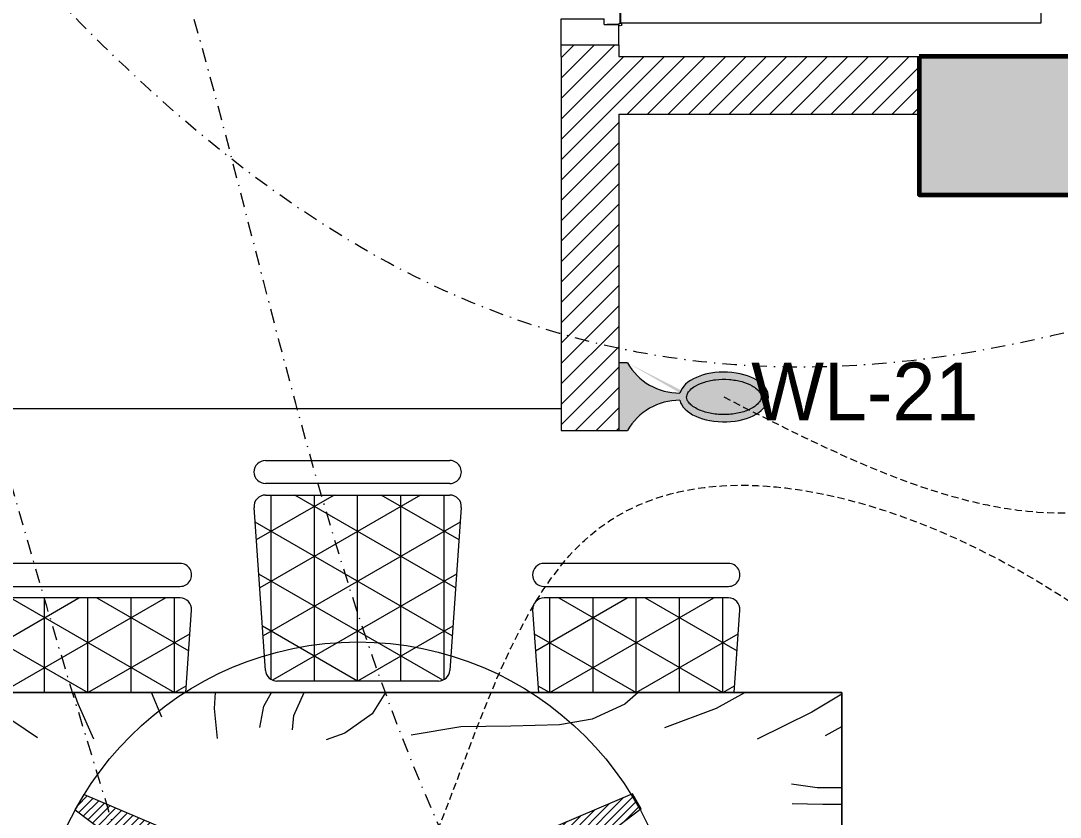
# Model space of a CAD drawing. Header units: inches. Extents: x 109699 to 44449955, y -10987 to 15824140.
# Drawn here: x 197846.8 to 197936.9, y -3948.4 to -3879.3 of the extents above; entities that cross this region are included whole.
import ezdxf

# ---------------------------------------------------------------- set-up
doc = ezdxf.new("R2010")
doc.units = ezdxf.units.IN
doc.header["$LTSCALE"] = 5
doc.header["$MEASUREMENT"] = 0
for name, pattern in [('DASHDOT', [1, 0.5, -0.25, 0, -0.25]), ('DASHED2', [0.375, 0.25, -0.125]), ('HIDDEN', [0.375, 0.25, -0.125])]:
    doc.linetypes.add(name, pattern=pattern)
doc.layers.get('0').update_dxf_attribs({"color": 123})
for name, color, linetype, lineweight in [('@NORMAL', 7, 'Continuous', 5), ('cloumn', 253, 'Continuous', 60), ('door', 8, 'Continuous', 9), ('E-CF-Ceiling-Fan', 30, 'Continuous', 13), ('E-Con-Point', 5, 'DASHED2', 13), ('E-WL-Wall-Light', 232, 'Continuous', 15), ('ha', 252, 'Continuous', 5), ('SB', 1, 'DASHDOT', 20), ('WALL-1', 8, 'Continuous', 9)]:
    doc.layers.add(name, color=color, linetype=linetype, lineweight=lineweight)
doc.layers.add('FURNITUR', color=7, linetype='Continuous', lineweight=5, true_color=0xe8e8e8)
doc.styles.get("Standard").update_dxf_attribs({"font": 'times.ttf'})
doc.linetypes.add('ZIGZAG', pattern='A,0.0001,-0.2,[131,ltypeshp.shx,S=0.2,R=0,X=-0.2,Y=0],-0.4,[131,ltypeshp.shx,S=0.2,R=180,X=0.2,Y=0],-0.2', length=0.8001)

# ---------------------------------------------------------------- blocks, each defined once
blk = doc.blocks.new('Door-40')
at = {"layer": 'door', "ltscale": 0.5}
for p, q in [((0, 40), (5, 40)), ((0, 40), (0, 37.75)), ((5, 40), (5, 38.24999999999636)), ((3.75, 38.24999999999636), (3.75, 37.75000000000364)), ((3.75, 38.24999999999636), (5, 38.24999999999636)), ((0, 37.75), (3.75, 37.75000000000364)), ((5.135000000002037, 2.913192669428099), (5.145000000004075, 2.913192669428099)), ((5.135000000002037, 1.885000000002037), (5.135000000002037, 2.913192669428099)), ((0, 0), (0, 2.25)), ((0, 2.25), (3.75, 2.249999999996362)), ((3.75, 1.750000000003638), (3.75, 2.249999999996362)), ((5.145000000004075, 1.895000000000437), (5.145000000004075, 1.884599357945262)), ((3.75, 1.750000000003638), (5, 1.750000000003638)), ((4.010000000002037, 1.760000000002037), (4.010000000002037, 1.75)), ((5.010000000002037, 1.760000000002037), (4.010000000002037, 1.760000000002037)), ((5, 1.750000000003638), (5.010400642058812, 1.750000000007276)), ((5, 0), (5, 1.750000000003638)), ((0, 0), (5, 0)), ((0, 0), (5, 0))]:
    blk.add_line(p, q, dxfattribs=at)
blk.add_lwpolyline([(41.625, 3.145000000000437), (5.145000000004075, 3.145000000000437), (5.145000000004075, 1.895000000000437), (41.625, 1.895000000000437)], close=True, dxfattribs=at)
blk.add_circle((5.135000000002037, 1.760000000002037), 0.1249999999999983, dxfattribs=at)
at = {"layer": 'door', "linetype": 'HIDDEN', "ltscale": 0.5}
blk.add_arc((5.156161382139544, 1.755015969829401), 36.49531813451388, 2.182731632980644, 90.24516611661387, dxfattribs=at)
blk = doc.blocks.new('coloumn-01')
at = {"layer": 'ha'}
h = blk.add_hatch(dxfattribs=at)
h.set_pattern_fill('AR-CONC', color=256, scale=0.5)
h.set_pattern_definition([(49.99999999999999, (0, 0), (3.586300913003767, -0.3137606749129755), [0.375, -4.125]), (355, (0, 0), (-0.693756668065, 3.760960668500059), [0.3, -3.3]), (100.45144446, (0.298858405, -0.02614672), (2.89254423363556, 3.447199954843147), [0.3187009599999999, -3.505710559999999]), (46.18420000000001, (0, 1), (5.336206653357862, -0.8275964039653827), [0.5625, -6.1875]), (96.63563549, (0.444683725, 0.931033465), (4.673309728371142, 4.870593003872752), [0.47805171, -5.258568799999999]), (351.1841639899999, (0, 1), (4.673309725273866, 4.870593001349951), [0.45, -4.950000005]), (21, (0.5, 0.75), (2.984535260592308, -2.013094453326694), [0.375, -4.125]), (326.0000000000001, (0.5, 0.75), (1.216576659607909, 3.625750225234265), [0.3, -3.3]), (71.45144474, (0.74871127, 0.58224213), (4.201111883649856, 1.612655764031769), [0.31870095, -3.50571056]), (37.50000000000001, (0, 0), (0.06079927658645334, 1.664469269156557), [0, -3.26, 0, -3.35, 0, -3.3125]), (7.499999999999999, (0, 0), (1.315347687210743, 1.972058559411801), [0, -1.91, 0, -3.185, 0, -1.2625]), (327.5, (-1.115, 0), (2.669112180862045, -0.1127743586718988), [0, -1.25, 0, -3.9, 0, -5.175]), (317.5, (-1.615, 0), (2.915930846711931, 0.5005249116615886), [0, -1.625, 0, -2.59, 0, -3.675])])
h.paths.add_polyline_path([(32128.44739975178, -2546319.049243456), (32092.44739975178, -2546319.049243456), (32092.44739975178, -2546331.049243456), (32128.44739975178, -2546331.049243456)])
h.paths.add_polyline_path([(32128.44739975189, -2546617.132962178), (32098.44739975189, -2546617.132962178), (32098.44739975189, -2546629.132962178), (32128.44739975189, -2546629.132962178)])
h.paths.add_polyline_path([(31978.51966727065, -2546605.132962178), (31966.51966727065, -2546605.132962178), (31966.51966727065, -2546635.132962178), (31978.51966727065, -2546635.132962178)])
h.paths.add_polyline_path([(31821.20333333506, -2546605.132962178), (31809.20333333506, -2546605.132962178), (31809.20333333506, -2546635.132962178), (31821.20333333506, -2546635.132962178)])
h.paths.add_polyline_path([(31689.20328743063, -2546611.133238418), (31677.20328743063, -2546611.133238418), (31677.20328743063, -2546635.133238418), (31689.20328743063, -2546635.133238418)])
h.paths.add_polyline_path([(31417.20347832461, -2546611.132962178), (31405.20347832461, -2546611.132962178), (31405.20347832461, -2546635.132962178), (31417.20347832461, -2546635.132962178)])
h.paths.add_polyline_path([(31435.20347912709, -2546415.348983645), (31405.20347912709, -2546415.348983645), (31405.20347912709, -2546427.348983645), (31435.20347912709, -2546427.348983645)])
h.paths.add_polyline_path([(31633.74647668525, -2546415.348983645), (31603.74647668525, -2546415.348983645), (31603.74647668525, -2546427.348983645), (31633.74647668525, -2546427.348983645)])
h.paths.add_polyline_path([(31821.20245073218, -2546319.049243455), (31809.20245073218, -2546319.049243455), (31809.20245073218, -2546349.049243455), (31821.20245073218, -2546349.049243455)])
h.paths.add_polyline_path([(31996.51966727068, -2546319.049243455), (31966.51966727068, -2546319.049243455), (31966.51966727068, -2546331.049243455), (31996.51966727068, -2546331.049243455)])
h.paths.add_polyline_path([(31581.74648750067, -2546291.049243452), (31541.74648750067, -2546291.049243452), (31541.74648750067, -2546301.049243452), (31581.74648750067, -2546301.049243452)])
h.paths.add_polyline_path([(31485.74647668505, -2546261.049243452), (31475.74647668505, -2546261.049243452), (31475.74647668505, -2546301.049243452), (31485.74647668505, -2546301.049243452)])
h.paths.add_polyline_path([(31581.74648750064, -2546206.049278549), (31521.74648750064, -2546206.049278549), (31521.74648750064, -2546216.049243455), (31581.74648750064, -2546216.049243455)])
h.paths.add_polyline_path([(31435.20347595899, -2546206.049243455), (31405.20347595899, -2546206.049243455), (31405.20347595899, -2546218.049243455), (31435.20347595899, -2546218.049243455)])
h.paths.add_polyline_path([(31435.20347912709, -2546094.049243455), (31405.20347912709, -2546094.049243455), (31405.20347912709, -2546106.049243455), (31435.20347912709, -2546106.049243455)])
h.paths.add_polyline_path([(31583.74647668522, -2546094.049243455), (31547.74647668522, -2546094.049243455), (31547.74647668522, -2546106.049243455), (31583.74647668522, -2546106.049243455)])
h.paths.add_polyline_path([(31775.41359277777, -2546094.049243455), (31763.41359277777, -2546094.049243455), (31763.41359277777, -2546124.049243455), (31775.41359277777, -2546124.049243455)])
h.paths.add_polyline_path([(32059.80123907101, -2546094.049243455), (32047.80123907101, -2546094.049243455), (32047.80123907101, -2546124.049243455), (32059.80123907101, -2546124.049243455)])
h.paths.add_polyline_path([(32058.06771510976, -2545913.633020405), (32028.06771510976, -2545913.633020405), (32028.06771510976, -2545925.633020405), (32058.06771510976, -2545925.633020405)])
h.paths.add_polyline_path([(32048.06771510973, -2545722.712815279), (32036.06771510973, -2545722.712815279), (32036.06771510973, -2545746.712815279), (32048.06771510973, -2545746.712815279)])
h.paths.add_polyline_path([(31799.41359277774, -2545913.633020405), (31763.41359277774, -2545913.633020405), (31763.41359277774, -2545925.633020405), (31799.41359277774, -2545925.633020405)])
h.paths.add_polyline_path([(31591.53986684192, -2545945.049243456), (31561.31223659915, -2545945.049243456), (31561.31223659915, -2545957.049243456), (31591.53986684192, -2545957.049243456)])
h.paths.add_polyline_path([(31435.20347912709, -2545945.049243456), (31405.20347912709, -2545945.049243456), (31405.20347912709, -2545957.049243456), (31435.20347912709, -2545957.049243456)])
h.paths.add_polyline_path([(31429.2035252499, -2545715.383477275), (31405.2035252499, -2545715.383477275), (31405.2035252499, -2545727.383477275), (31429.2035252499, -2545727.383477275)])
h.paths.add_polyline_path([(31605.53986684192, -2545715.383237123), (31581.53986684192, -2545715.383237123), (31581.53986684192, -2545727.383237123), (31605.53986684192, -2545727.383237123)])
h.paths.add_polyline_path([(31775.41359277774, -2545711.610186095), (31763.41359277774, -2545711.610186095), (31763.41359277774, -2545735.610186095), (31775.41359277774, -2545735.610186095)])
at = {"layer": 'cloumn', "elevation": -16.50604298470201}
blk.add_lwpolyline([(31966.51966727068, -2546319.049243455), (31966.51966727068, -2546331.049243455), (31996.51966727068, -2546331.049243455), (31996.51966727068, -2546319.049243455)], close=True, dxfattribs=at)
blk = doc.blocks.new('vbhgytr')
at = {"layer": 'FURNITUR'}
for p, q in [((143605.1249523512, 661.8079216003179), (143621.1095610846, 661.8079216003179)), ((143621.1095610846, 659.8079216003033), (143605.1249523512, 659.8079216003033)), ((143611.0653897037, 658.8079216002233), (143604.3260248482, 654.9169474846453)), ((143618.5653896998, 658.8079216003688), (143604.6189918455, 650.7559650403997)), ((143605.1249523512, 658.8079216003688), (143621.1095610846, 658.8079216003688)), ((143605.6172567218, 642.807746443085), (143605.6172567218, 658.8079216003688)), ((143621.6155215903, 650.7559650405452), (143607.669123736, 658.8079216003688)), ((143609.3672567199, 642.6720594977793), (143609.3672567199, 658.8079216003688)), ((143613.1172567179, 642.6720594977793), (143613.1172567179, 658.8079216003688)), ((143621.9084885877, 654.9169474846453), (143615.1691237321, 658.8079216002233)), ((143616.867256716, 642.6720594977793), (143616.867256716, 658.8079216003688)), ((143620.617256714, 642.8077464430851), (143620.617256714, 658.8079216003688)), ((143605.1231564528, 643.5953629989851), (143604.1274218266, 657.737687340231)), ((143622.1070916092, 657.737687340231), (143621.111356983, 643.5953629989851)), ((143621.3225545928, 646.5949825964451), (143604.2165991282, 656.4711105939284)), ((143622.0179143076, 656.4711105939284), (143604.9119588429, 646.5949825962996)), ((143597.7118773502, 652.8836901886121), (143581.7272686169, 652.8836901886121)), ((143645.2717227854, 652.8836901886121), (143629.2871140523, 652.8836901886121)), ((143620.4902177778, 642.7454054618005), (143604.5343936761, 651.9575048070514)), ((143621.7001197597, 651.9575048070514), (143605.744295658, 642.7454054618004)), ((143581.7272686169, 650.8836901885976), (143597.7118773502, 650.8836901885976)), ((143629.2871140523, 650.8836901885976), (143645.2717227854, 650.8836901885976)), ((143580.9781388075, 645.2854441583443), (143588.942534553, 649.8836901885176)), ((143597.7118773502, 649.8836901885176), (143581.7272686169, 649.8836901885176)), ((143582.2195729876, 641.6720594978448), (143596.4425345491, 649.8836901885176)), ((143582.9966114181, 649.8836901885176), (143597.2195729796, 641.6720594978448)), ((143585.9695729855, 641.6720594978448), (143585.9695729855, 649.8836901885176)), ((143589.7195729836, 641.6720594978448), (143589.7195729836, 649.8836901885176)), ((143590.4966114141, 649.8836901885176), (143598.4610071597, 645.2854441583443)), ((143593.4695729816, 641.6720594978448), (143593.4695729816, 649.8836901885176)), ((143597.2195729796, 641.6720594978448), (143597.2195729796, 649.8836901885176)), ((143628.5379842429, 645.2854441583443), (143636.5023799883, 649.8836901885176)), ((143645.2717227854, 649.8836901885176), (143629.2871140523, 649.8836901885176)), ((143629.7794184228, 641.6720594978448), (143629.7794184228, 649.8836901885176)), ((143629.7794184226, 641.6720594976993), (143644.0023799844, 649.8836901885176)), ((143630.5564568533, 649.8836901885176), (143644.7794184149, 641.6720594978448)), ((143633.5294184208, 641.6720594978448), (143633.5294184208, 649.8836901885176)), ((143637.2794184189, 641.6720594978448), (143637.2794184189, 649.8836901885176)), ((143638.0564568494, 649.8836901885176), (143646.0208525948, 645.2854441583443)), ((143641.0294184169, 641.6720594978448), (143641.0294184169, 649.8836901885176)), ((143644.7794184149, 641.6720594978448), (143644.7794184149, 649.8836901885176)), ((143598.2065954988, 641.6720594978448), (143598.7094078749, 648.8134559283799)), ((143628.2895835277, 648.8134559283799), (143628.7923959036, 641.6720594978448)), ((143645.7664409339, 641.6720594978448), (143646.26925331, 648.8134559283799)), ((143613.1172567179, 642.6720594977793), (143604.8521882241, 647.4438990201744)), ((143621.3823252117, 647.4438990201744), (143613.1172567179, 642.6720594977793)), ((143580.8729332037, 646.7796693589627), (143589.7195729836, 641.6720594978448)), ((143589.7195729836, 641.6720594978448), (143598.5662127634, 646.7796693589627)), ((143628.4327786389, 646.7796693589627), (143637.2794184189, 641.6720594978448)), ((143637.2794184187, 641.6720594976993), (143646.1260581988, 646.7796693589627)), ((143597.2195729796, 641.6720594978448), (143598.2484182154, 642.2660635719402)), ((143620.114302498, 642.6720594977793), (143606.1202109378, 642.6720594977793)), ((143628.7505731869, 642.2660635720857), (143629.7794184228, 641.6720594978448)), ((143644.7794184148, 641.6720594976993), (143645.8082636508, 642.2660635719402)), ((143655.1172566959, 641.6720594978448), (143571.1172567398, 641.6720594978448)), ((143571.1172567398, 641.6720594978448), (143655.1172566959, 641.6720594978448)), ((143581.2325504683, 641.6720594978448), (143598.2065954988, 641.6720594978448)), ((143581.2325504683, 641.6720594978448), (143598.2065954988, 641.6720594978448)), ((143588.5147133113, 641.6720594978448), (143588.8487618034, 640.735991418943)), ((143596.1256616821, 639.546715303443), (143595.2476904522, 641.6720594978448)), ((143600.7542872012, 641.6720594978448), (143600.6826344299, 640.2923687271145)), ((143604.9802752572, 640.4945424176052), (143605.6328713989, 641.6720594978448)), ((143607.5941415007, 639.6990819902624), (143608.4672035317, 641.6720594978448)), ((143615.5334667222, 641.6720594978448), (143614.3686629143, 639.8357809495151)), ((143628.7923959036, 641.6720594978448), (143645.7664409339, 641.6720594978448)), ((143628.7923959036, 641.6720594978448), (143645.7664409339, 641.6720594978448)), ((143637.4512945455, 641.6720594978448), (143636.2761165116, 640.6848105488733)), ((143644.248353743, 640.3276376992483), (143646.7055521448, 641.6720594978448)), ((143655.1172566959, 641.538957472267), (143652.5193605899, 639.9888483998194)), ((143655.1172566959, 597.672059496797), (143655.1172566959, 641.6720594978448)), ((143655.1172566959, 641.6720594978448), (143655.1172566959, 597.672059496797)), ((143588.8487618034, 640.735991418943), (143590.2192721229, 637.6608935602028)), ((143600.6826344299, 640.2923687271145), (143600.944565505, 637.6818507356419)), ((143604.6185792443, 638.6401932471025), (143604.9802752572, 640.4945424176052)), ((143636.2761165116, 640.6848105488733), (143633.4492296633, 639.3763560241482)), ((143639.7542986284, 638.6606835952091), (143644.248353743, 640.3276376992483)), ((143585.3644248581, 637.7460715919364), (143583.2120016395, 639.1844370234993)), ((143607.4552653331, 638.4548872768722), (143607.5941415007, 639.6990819902624)), ((143614.3686629143, 639.8357809495151), (143612.0119763768, 638.1696848632141)), ((143633.4492296633, 639.3763560241482), (143630.6222562891, 638.8733223773182)), ((143652.5193605899, 639.9888483998194), (143647.7523893031, 637.6473326774039)), ((143622.0793810895, 638.7158959139039), (143617.7459480488, 637.9870569239985)), ((143626.4121809155, 638.7555468585775), (143622.0793810895, 638.7158959139039)), ((143630.6222562891, 638.8733223773182), (143626.4121809155, 638.7555468585775)), ((143653.6931850109, 637.9421590691745), (143655.1172566959, 638.7446585256688)), ((143612.0119763768, 638.1696848632141), (143610.3790705206, 637.5758178167919)), ((143650.7440468257, 633.755287125117), (143652.9600786029, 633.4428008235556)), ((143652.9600786029, 633.4428008235556), (143655.1172566959, 633.4428008235556)), ((143650.8085250812, 632.0438695665348), (143653.46420637, 631.993804762443)), ((143653.46420637, 631.993804762443), (143655.1172566959, 631.993804762443))]:
    blk.add_line(p, q, dxfattribs=at)
for centre, major_axis, ratio, start_param, end_param in [((143605.1249523512, 660.8079216003833), (0.7071067810315126, 0.7071067810315125), 0.9999999999873966, 0.7853981634037498, 3.926990816993543), ((143621.1095610846, 660.8079216003833), (-0.707106781006985, 0.7071067810069851), 0.9999999999912867, 2.356194490187988, 5.497787143777781), ((143605.1249523512, 657.8079216002888), (0.7071067810071769, 0.7071067810071768), 0.9999999999917469, 0.7853981634015748, 2.426486621326469), ((143621.1095610846, 657.8079216002888), (-0.707106781004108, 0.7071067810041081), 0.9999999999916713, 3.856698685853721, 5.497787143777973), ((143597.7118773502, 651.8836901885321), (-0.707106781006985, 0.7071067810069851), 0.9999999999912867, 2.356194490187988, 5.497787143777781), ((143629.2871140523, 651.8836901885321), (0.707106781031444, 0.7071067810314439), 0.99999999998759, 0.7853981634036532, 3.926990816993446), ((143645.2717227854, 651.8836901885321), (-0.707106781006985, 0.7071067810069851), 0.9999999999912867, 2.356194490187988, 5.497787143777781), ((143597.7118773502, 648.8836901884375), (0.707106781016361, 0.7071067810163609), 0.9999999999685577, 5.427495012628475, 7.068583470592755), ((143629.2871140523, 648.8836901884375), (-0.7071067810253916, 0.7071067810253917), 0.9999999999977596, -0.7853981633985685, 0.8556902945365379), ((143645.2717227854, 648.8836901884375), (-0.7071067810071713, 0.7071067810071714), 0.9999999999917548, 3.856698685853226, 5.497787143778015), ((143606.1202109378, 643.6720594977138), (0.7071067810004613, 0.7071067810004612), 0.9999999999928327, 2.43296638148828, 3.926990816990825), ((143620.114302498, 643.6720594977138), (-0.7071067810004055, 0.7071067810004056), 0.9999999999928812, 2.356194490188785, 3.850218925691283)]:
    blk.add_ellipse(centre, major_axis=major_axis, ratio=ratio, start_param=start_param, end_param=end_param, dxfattribs=at)
blk = doc.blocks.new('1')
at = {"layer": 'E-CF-Ceiling-Fan', "linetype": 'ByBlock', "ltscale": 0.5}
h = blk.add_hatch(dxfattribs=at)
h.set_pattern_fill('ANSI31', color=256, scale=10)
h.set_pattern_definition([(45, (0, 0), (-0.8838834764831843, 0.8838834764831844), [])])
edge = h.paths.add_edge_path()
edge.add_line((209066.544903523, -13067.11685315647), (209064.6438415694, -13070.41407147769))
edge.add_line((209064.6438415694, -13070.41407147769), (209110.249472843, -13104.88204089217))
edge.add_ellipse((209112.0161950886, -13101.65334947437), major_axis=(2.602475337466696, 2.602475337466696), ratio=0.9999999999999906, start_angle=196.3127629962977, end_angle=268.2872464290007)
edge.add_line((209114.5397230216, -13104.33244681023), (209115.4849750511, -13102.69748638713))
edge.add_ellipse((209130.2442591997, -13106.24386666673), major_axis=(10.7334356491749, 10.7334356491749), ratio=0.9999999999981393, start_angle=88.44228272541869, end_angle=121.48902709430789, ccw=False)
edge.add_line((209119.806567247, -13095.22262044099), (209120.8528262952, -13093.41295266685))
edge.add_ellipse((209117.2719126632, -13092.56276837834), major_axis=(2.602475337466932, 2.602475337466932), ratio=0.9999999999995292, start_angle=301.6440633906456, end_angle=373.6185468234727)
edge.add_line((209119.1884486464, -13089.4206917419), (209066.544903523, -13067.11685315647))
edge = h.paths.add_edge_path()
edge.add_ellipse((209131.089283705, -13116.74145270932), major_axis=(2.633110768784475, 2.633110768784475), ratio=0.9999999999997597, start_angle=316.8297377331859, end_angle=387.8389618723904)
edge.add_line((209132.1880164829, -13113.18345735742), (209130.5488454061, -13113.22495130345))
edge.add_ellipse((209126.3035237661, -13098.2962790596), major_axis=(-10.97469841933177, 10.97469841933177), ratio=0.9999999999999191, start_angle=145.1951729281282, end_angle=150.8743574177565, ccw=False)
edge.add_ellipse((209126.3035237661, -13098.2962790596), major_axis=(-10.97469841933177, 10.97469841933177), ratio=0.9999999999999191, start_angle=122.4336804261327, end_angle=145.1951729281282, ccw=False)
edge.add_ellipse((209126.3035237661, -13098.2962790596), major_axis=(-10.97469841933177, 10.97469841933177), ratio=0.9999999999999191, start_angle=118.5749297277244, end_angle=122.4336804261327, ccw=False)
edge.add_line((209121.9149097344, -13113.18345735741), (209119.5749032555, -13113.18345735741))
edge.add_ellipse((209120.6314155011, -13116.70924926331), major_axis=(2.602635845509655, 2.602635845509654), ratio=0.9999999999987026, start_angle=61.6809744807266, end_angle=133.6503259141647)
edge.add_line((209116.9517537436, -13116.62255417043), (209123.9933819142, -13173.42733947012))
edge.add_line((209123.9933819142, -13173.42733947012), (209127.784032512, -13173.43690240765))
edge.add_line((209127.784032512, -13173.43690240765), (209134.8111659948, -13116.62255417052))
h.paths.add_polyline_path([(209119.8508739552, -13103.74154532349, 1), (209131.9120457831, -13103.74154532349, 1)])
edge = h.paths.add_edge_path()
edge.add_line((209187.3717421067, -13070.20410122277), (209185.4890127634, -13066.97304093389))
edge.add_line((209185.4890127634, -13066.97304093389), (209132.574471092, -13089.4206917419))
edge.add_ellipse((209134.4910070752, -13092.56276837834), major_axis=(-2.602475337469112, 2.602475337469112), ratio=0.9999999999994945, start_angle=-13.61854682341294, end_angle=58.35593660933898)
edge.add_line((209130.9100934432, -13093.41295266685), (209131.9563524914, -13095.22262044099))
edge.add_ellipse((209121.5186605386, -13106.24386666673), major_axis=(10.73343564915542, 10.73343564915542), ratio=0.999999999999095, start_angle=328.5109729056215, end_angle=361.55771727458557, ccw=False)
edge.add_line((209136.2779446873, -13102.69748638713), (209137.2231967167, -13104.33244681019))
edge.add_ellipse((209139.7467246498, -13101.65334947437), major_axis=(-2.602475337469201, 2.602475337469201), ratio=0.9999999999990601, start_angle=91.71275357099776, end_angle=163.2982999863874)
edge.add_line((209141.4914892536, -13104.89395933078), (209187.3717421067, -13070.20410122277))
at = {"layer": 'E-CF-Ceiling-Fan', "ltscale": 10}
for p, q in [((209064.6438415694, -13070.41407147769), (209066.544903523, -13067.11685315647)), ((209066.544903523, -13067.11685315647), (209119.1884486464, -13089.42069174189)), ((209185.4947354289, -13066.97061323832), (209132.574471092, -13089.42069174189)), ((209187.3717421067, -13070.20410122277), (209185.4890127634, -13066.97304093388)), ((209064.6438415694, -13070.41407147769), (209110.249472843, -13104.88204089212)), ((209187.3717421067, -13070.20410122277), (209141.4914892536, -13104.8939593308)), ((209119.8065672471, -13095.2226204409), (209120.8528262952, -13093.41295266684)), ((209131.9563524913, -13095.2226204409), (209130.9100934432, -13093.41295266684)), ((209120.0894197592, -13102.06218894969), (209118.0923406337, -13100.70875594979)), ((209121.1873655701, -13099.95559165538), (209119.1343670181, -13098.56426171081)), ((209130.5755541683, -13099.95559165538), (209132.6285527202, -13098.56426171081)), ((209131.6734999792, -13102.06218894969), (209133.6705791047, -13100.70875594979)), ((209114.5397230216, -13104.33244681025), (209115.484975051, -13102.69748638717)), ((209137.2231967167, -13104.33244681025), (209136.2779446873, -13102.69748638717)), ((209124.6292368371, -13109.64068966342), (209124.6292368371, -13112.08558296959)), ((209126.9897148455, -13109.6694233058), (209126.9897148455, -13112.08558296959)), ((209119.5749032554, -13113.18345735741), (209121.9149097344, -13113.18345735741)), ((209130.5488454059, -13113.22495130345), (209132.1880164829, -13113.18345735741)), ((209123.9933819142, -13173.42733947012), (209116.9517537436, -13116.62255417042)), ((209127.784032512, -13173.43690240765), (209134.8111659948, -13116.62255417039)), ((209127.784032512, -13173.43690240765), (209123.9933819142, -13173.42733947012))]:
    blk.add_line(p, q, dxfattribs=at)
for radius in [69.69809221428028, 6.030585913961706]:
    blk.add_circle((209125.8814598692, -13103.74154532349), radius, dxfattribs=at)
for centre, major_axis, ratio, start_param, end_param in [((209117.2719126632, -13092.56276837834), (2.602475337466931, 2.602475337466931), 0.9999999999995293, 5.264682075261256, 6.520873788586199), ((209134.4910070752, -13092.56276837834), (-2.602475337469112, 2.602475337469112), 0.9999999999994945, -0.2376884814055706, 1.018503231918061), ((209130.2442591997, -13106.24386666673), (10.7334356491749, 10.7334356491749), 0.9999999999981393, 1.543609031538261, 2.120383527840273), ((209122.7572162564, -13097.18760929776), (-2.740456939066795, 2.740456939066795), 0.9999999999999716, 0.4622372466417044, 1.148537865656782), ((209121.5186605386, -13106.24386666673), (10.73343564915542, 10.73343564915542), 0.999999999999095, 5.733598106132978, 6.310372602436297), ((209129.0057034835, -13097.18760929378), (-2.740456939069299, 2.740456939069299), 0.9999999999990347, 3.56385111362636, 4.25015173105463), ((209118.1560665238, -13104.58382336606), (2.740456939070688, 2.740456939070688), 0.9999999999982624, 0.801841786050358, 1.428905426830904), ((209133.6068532084, -13104.58382336598), (-2.740456939075534, 2.740456939075535), 0.999999999998016, -1.428905429243861, -0.8018417876198008), ((209112.0161950886, -13101.65334947437), (2.602475337466696, 2.602475337466696), 0.9999999999999905, 3.426304077972683, 4.682495791295461), ((209139.7467246498, -13101.65334947437), (-2.602475337469201, 2.602475337469201), 0.9999999999990602, 1.600689515884098, 2.85688122920773), ((209120.6314155011, -13116.70924926331), (2.602635845509655, 2.602635845509654), 0.9999999999987026, 1.076536090527279, 2.332638233565674), ((209126.3035237661, -13098.2962790596), (-10.97469841933177, 10.97469841933177), 0.999999999999919, 2.069522934069694, 2.63325429377058), ((209121.4571744064, -13109.85887499457), (-2.740456939059593, 2.740456939059593), 0.9999999999952948, 2.745104486731238, 3.314940694839574), ((209130.1617772753, -13109.85887499338), (2.740456939059473, 2.740456939059473), 0.9999999999984862, 2.968244612714574, 3.636223092052213), ((209131.089283705, -13116.74145270932), (2.633110768784475, 2.633110768784475), 0.9999999999997595, 5.52972209167421, 6.769066852189965)]:
    blk.add_ellipse(centre, major_axis=major_axis, ratio=ratio, start_param=start_param, end_param=end_param, dxfattribs=at)
blk = doc.blocks.new('E-W-LIGHT')
at = {"linetype": 'ByBlock', "ltscale": 0.5}
h = blk.add_hatch(color=256, dxfattribs=at)
h.dxf.hatch_style = 1
h.set_gradient(color1=(255, 255, 255), color2=(255, 255, 0), name='CYLINDER')
edge = h.paths.add_edge_path()
edge.add_spline(control_points=[(-96.71110423948552, 1.235367220396483), (-96.8976251288622, 1.235367220396483), (-97.08530367817384, 1.204590695443009), (-97.49532330615068, 1.060408411101338), (-97.71769888777162, 0.9452617532663472), (-98.18859363857634, 0.6007580769133996), (-98.4360601757027, 0.3712016227401077), (-98.9274233233457, -0.2076466389563343), (-99.17095937526851, -0.5565722783421756), (-99.79256403547286, -1.649000525487912), (-100.1403411294208, -2.496475964584042), (-100.6655547252501, -4.389078901701514), (-100.8435119435345, -5.433326140728264), (-100.996858843053, -7.577941591604359), (-100.9723680002039, -8.677864733885961), (-100.7253955626443, -10.7881619923927), (-100.5027117058065, -11.79805679996582), (-99.90205506231798, -13.59089832466863), (-99.52349327352754, -14.37265162368595), (-98.79708591162027, -15.46144462183512), (-98.46289770719719, -15.83531695936959), (-97.82402795464219, -16.37320808014224), (-97.52292902289115, -16.53708124557815), (-97.0332651008719, -16.69867335386745), (-96.83300356165012, -16.72444707740215), (-96.42760539585558, -16.70413243760904), (-96.21918910161975, -16.65733367471884), (-95.75858057275782, -16.45705756399432), (-95.50712660475898, -16.30138572900886), (-94.98330090317799, -15.85001415615693), (-94.71221849052682, -15.55449414506236), (-94.18744122004225, -14.82684639582039), (-93.93399672563008, -14.39521060388152), (-93.32240182252819, -13.09860869282319), (-93.0057716383552, -12.13470487732181), (-92.57508722519842, -10.03980369670334), (-92.46055768618565, -8.90959698224412), (-92.45565766659526, -6.646794607945969), (-92.56528275998282, -5.514732191470296), (-92.98715107886524, -3.412587944823316), (-93.29985699109132, -2.443281268231641), (-93.99092435031811, -0.9549615958549695), (-94.34810290115182, -0.3877643056552464), (-95.07582621573985, 0.4836147841888085), (-95.44374809115733, 0.7854262440646148), (-96.01798165069457, 1.105607693885873), (-96.24029005175481, 1.180327462172805), (-96.53763867025813, 1.228459302029147), (-96.62438560181026, 1.235367220396483), (-96.71110423948552, 1.235367220396483)], knot_values=[0, 0, 0, 0, 0.194197829587449, 0.194197829587449, 0.388395659174898, 0.388395659174898, 0.582593488762347, 0.582593488762347, 0.776791318349796, 0.776791318349796, 1.110216687407361, 1.110216687407361, 1.443642056464925, 1.443642056464925, 1.77706742552249, 1.77706742552249, 2.110492794580054, 2.110492794580054, 2.443918163637619, 2.443918163637619, 2.701496175378678, 2.701496175378678, 2.959074187119738, 2.959074187119738, 3.169612053741, 3.169612053741, 3.380149920362263, 3.380149920362263, 3.590687786983526, 3.590687786983526, 3.801225653604789, 3.801225653604789, 4.011763520226051, 4.011763520226051, 4.360140390670959, 4.360140390670959, 4.708517261115867, 4.708517261115867, 5.056894131560775, 5.056894131560775, 5.405271002005684, 5.405271002005684, 5.69307956715584, 5.69307956715584, 5.980888132305996, 5.980888132305996, 6.192897451070847, 6.192897451070847, 6.283185307179586, 6.283185307179586, 6.283185307179586, 6.283185307179586], degree=3, periodic=0)
at = {"layer": 'E-WL-Wall-Light', "linetype": 'ByBlock', "ltscale": 0.5}
h = blk.add_hatch(color=256, dxfattribs=at)
h.dxf.hatch_style = 1
edge = h.paths.add_edge_path()
edge.add_ellipse((-96.71110423948552, -7.740473765769313), major_axis=(0, 10.71660606041263), ratio=0.559300439547623, start_angle=187.7376784571124, end_angle=531.0374031504149)
edge.add_arc((-112.001170541625, -18.46997501720373), 14.35701343791298, -60.53601194170483, 0.5736542653427819, ccw=False)
edge.add_line((-104.9392941575301, -30.97012448799713), (-104.939294157532, -33.06572841662167))
edge.add_line((-104.939294157532, -33.06572841662167), (-88.60969415754215, -33.06572841666017))
edge.add_line((-88.60969415754215, -33.06572841666017), (-88.60969415754002, -30.97012448799946))
edge.add_arc((-81.54781777344922, -18.46997501720374), 14.35701343791298, 179.559619270027, 240.5360119417236, ccw=False)
edge = h.paths.add_edge_path(flags=16)
edge.add_spline(control_points=[(-96.71110423948552, 1.235367220396483), (-96.8976251288622, 1.235367220396483), (-97.08530367817384, 1.204590695443009), (-97.49532330615068, 1.060408411101338), (-97.71769888777162, 0.9452617532663472), (-98.18859363857634, 0.6007580769133996), (-98.4360601757027, 0.3712016227401077), (-98.9274233233457, -0.2076466389563343), (-99.17095937526851, -0.5565722783421756), (-99.79256403547286, -1.649000525487912), (-100.1403411294208, -2.496475964584042), (-100.6655547252501, -4.389078901701514), (-100.8435119435345, -5.433326140728264), (-100.996858843053, -7.577941591604359), (-100.9723680002039, -8.677864733885961), (-100.7253955626443, -10.7881619923927), (-100.5027117058065, -11.79805679996582), (-99.90205506231798, -13.59089832466863), (-99.52349327352754, -14.37265162368595), (-98.79708591162027, -15.46144462183512), (-98.46289770719719, -15.83531695936959), (-97.82402795464219, -16.37320808014224), (-97.52292902289115, -16.53708124557815), (-97.0332651008719, -16.69867335386745), (-96.83300356165012, -16.72444707740215), (-96.42760539585558, -16.70413243760904), (-96.21918910161975, -16.65733367471884), (-95.75858057275782, -16.45705756399432), (-95.50712660475898, -16.30138572900886), (-94.98330090317799, -15.85001415615693), (-94.71221849052682, -15.55449414506236), (-94.18744122004225, -14.82684639582039), (-93.93399672563008, -14.39521060388152), (-93.32240182252819, -13.09860869282319), (-93.0057716383552, -12.13470487732181), (-92.57508722519842, -10.03980369670334), (-92.46055768618565, -8.90959698224412), (-92.45565766659526, -6.646794607945969), (-92.56528275998282, -5.514732191470296), (-92.98715107886524, -3.412587944823316), (-93.29985699109132, -2.443281268231641), (-93.99092435031811, -0.9549615958549695), (-94.34810290115182, -0.3877643056552464), (-95.07582621573985, 0.4836147841888085), (-95.44374809115733, 0.7854262440646148), (-96.01798165069457, 1.105607693885873), (-96.24029005175481, 1.180327462172805), (-96.53763867025813, 1.228459302029147), (-96.62438560181026, 1.235367220396483), (-96.71110423948552, 1.235367220396483)], knot_values=[0, 0, 0, 0, 0.194197829587449, 0.194197829587449, 0.388395659174898, 0.388395659174898, 0.582593488762347, 0.582593488762347, 0.776791318349796, 0.776791318349796, 1.110216687407361, 1.110216687407361, 1.443642056464925, 1.443642056464925, 1.77706742552249, 1.77706742552249, 2.110492794580054, 2.110492794580054, 2.443918163637619, 2.443918163637619, 2.701496175378678, 2.701496175378678, 2.959074187119738, 2.959074187119738, 3.169612053741, 3.169612053741, 3.380149920362263, 3.380149920362263, 3.590687786983526, 3.590687786983526, 3.801225653604789, 3.801225653604789, 4.011763520226051, 4.011763520226051, 4.360140390670959, 4.360140390670959, 4.708517261115867, 4.708517261115867, 5.056894131560775, 5.056894131560775, 5.405271002005684, 5.405271002005684, 5.69307956715584, 5.69307956715584, 5.980888132305996, 5.980888132305996, 6.192897451070847, 6.192897451070847, 6.283185307179586, 6.283185307179586, 6.283185307179586, 6.283185307179586], degree=3, periodic=0)
for p, q in [((-104.9392941575301, -30.97012448799713), (-104.939294157532, -33.06572841662167)), ((-88.60969415754215, -33.06572841666017), (-88.60969415754002, -30.97012448803655)), ((-104.939294157532, -33.06572841662167), (-88.60969415754215, -33.06572841666017))]:
    blk.add_line(p, q)
at = {"linetype": 'ByBlock', "ltscale": 0.5}
for centre, start, end in [((-112.001170541625, -18.46997501720374), 299.4639880582952, 0.5736542653427851), ((-81.54781777344922, -18.46997501720374), 179.4263457346572, 240.5360119417045)]:
    blk.add_arc(centre, 14.35701343791298, start, end, dxfattribs=at)
blk.add_ellipse((-96.71110423948552, -7.740473765769313), major_axis=(0, 10.71660606041263), ratio=0.559300439547623, start_param=3.276640619127039, end_param=9.268351136215248, dxfattribs=at)
blk.add_open_spline([(-96.71110423948552, 1.235367220396483), (-96.8976251288622, 1.235367220396483), (-97.08530367817384, 1.204590695443009), (-97.49532330615068, 1.060408411101338), (-97.71769888777162, 0.9452617532663472), (-98.18859363857634, 0.6007580769133996), (-98.4360601757027, 0.3712016227401077), (-98.9274233233457, -0.2076466389563343), (-99.17095937526851, -0.5565722783421756), (-99.79256403547286, -1.649000525487912), (-100.1403411294208, -2.496475964584042), (-100.6655547252501, -4.389078901701514), (-100.8435119435345, -5.433326140728264), (-100.996858843053, -7.577941591604359), (-100.9723680002039, -8.677864733885961), (-100.7253955626443, -10.7881619923927), (-100.5027117058065, -11.79805679996582), (-99.90205506231798, -13.59089832466863), (-99.52349327352754, -14.37265162368595), (-98.79708591162027, -15.46144462183512), (-98.46289770719719, -15.83531695936959), (-97.82402795464219, -16.37320808014224), (-97.52292902289115, -16.53708124557815), (-97.0332651008719, -16.69867335386745), (-96.83300356165012, -16.72444707740215), (-96.42760539585558, -16.70413243760904), (-96.21918910161975, -16.65733367471884), (-95.75858057275782, -16.45705756399432), (-95.50712660475898, -16.30138572900886), (-94.98330090317799, -15.85001415615693), (-94.71221849052682, -15.55449414506236), (-94.18744122004225, -14.82684639582039), (-93.93399672563008, -14.39521060388152), (-93.32240182252819, -13.09860869282319), (-93.0057716383552, -12.13470487732181), (-92.57508722519842, -10.03980369670334), (-92.46055768618565, -8.90959698224412), (-92.45565766659526, -6.646794607945969), (-92.56528275998282, -5.514732191470296), (-92.98715107886524, -3.412587944823316), (-93.29985699109132, -2.443281268231641), (-93.99092435031811, -0.9549615958549695), (-94.34810290115182, -0.3877643056552464), (-95.07582621573985, 0.4836147841888085), (-95.44374809115733, 0.7854262440646148), (-96.01798165069457, 1.105607693885873), (-96.24029005175481, 1.180327462172805), (-96.53763867025813, 1.228459302029147), (-96.62438560181026, 1.235367220396483), (-96.71110423948552, 1.235367220396483)], degree=3, knots=[0, 0, 0, 0, 0.194197829587449, 0.194197829587449, 0.388395659174898, 0.388395659174898, 0.582593488762347, 0.582593488762347, 0.776791318349796, 0.776791318349796, 1.110216687407361, 1.110216687407361, 1.443642056464925, 1.443642056464925, 1.77706742552249, 1.77706742552249, 2.110492794580054, 2.110492794580054, 2.443918163637619, 2.443918163637619, 2.701496175378678, 2.701496175378678, 2.959074187119738, 2.959074187119738, 3.169612053741, 3.169612053741, 3.380149920362263, 3.380149920362263, 3.590687786983526, 3.590687786983526, 3.801225653604789, 3.801225653604789, 4.011763520226051, 4.011763520226051, 4.360140390670959, 4.360140390670959, 4.708517261115867, 4.708517261115867, 5.056894131560775, 5.056894131560775, 5.405271002005684, 5.405271002005684, 5.69307956715584, 5.69307956715584, 5.980888132305996, 5.980888132305996, 6.192897451070847, 6.192897451070847, 6.283185307179586, 6.283185307179586, 6.283185307179586, 6.283185307179586], dxfattribs=at)

msp = doc.modelspace()

# ---------------------------------------------------------------- hatches: boundary and pattern name
at = {"layer": '@NORMAL'}
h = msp.add_hatch(dxfattribs=at)
h.set_pattern_fill('ANSI31', scale=10, angle=-7.63333123551244e-14, style=0)
h.set_pattern_definition([(44.99999999999989, (144081.319087721, 2531118.532228567), (-0.8838834764831833, 0.8838834764831855), [])])
h.paths.add_polyline_path([(197898.6159703916, -3887.423710079658), (197924.672355105, -3887.423710079658), (197924.672355105, -3882.423710079192), (197898.6153224802, -3882.423710079192), (197898.6153224826, -3881.423186646569), (197893.6159703916, -3881.423186646569), (197893.6159703916, -3882.423710079192), (197893.6159703916, -3914.881395294125), (197898.6159703916, -3914.881395294125)])

# ---------------------------------------------------------------- linework, layer by layer
at = {"layer": '@NORMAL', "linetype": 'ZIGZAG', "ltscale": 20}
msp.add_line((197893.6159703916, -3913.007487028632, 0.2632158499593018), (197772.3553083713, -3913.007487029097, 0.2632158499591029), dxfattribs=at)
at = {"layer": 'E-Con-Point', "ltscale": 0.5}
for points in [[(197907.7356939047, -3911.964040347071, 0.5617963558223238), (197935.796875, -3922), (197977.9467475798, -3902.569592728127)], [(197874.2633471838, -4022.533022114686, 0.1632158499592506), (197781.4751495007, -3962.491892843477, 0.3658581171224108), (197783.6682990177, -3936.840353340107), (197828.789567835, -3943.92598970385), (197875.9750669969, -3961.091401338257, 0.7374514697918428), (197896.0931465923, -3924.0011188072, 0.5617963558223238), (197945.3421882863, -3935.436959924129, 0.5617963558223238), (197972.222996803, -3986.264927751373, 0.2632158499592681)]]:
    msp.add_spline(points, degree=3, dxfattribs=at)
at = {"layer": 'SB', "ltscale": 0.5}
for points in [[(197989.6610044281, -3983.209568172122, 0.1632158499592506), (197976.1758059472, -3927.034237340882), (197977.5715159678, -3903.701200256921, 0.1632158499592506), (197930.5596672372, -3907.84110864258), (197789.8831267526, -3809.238325008799, -0.04026317985090747), (197657.3859443963, -3766.596907718881, 1.357551479428487)], [(197881.2644607783, -4186.028690765797), (197891.8199864449, -4080.199614006546), (197881.8357134167, -4035.807421842273), (197841.7655084135, -3904.515938993271), (197801.9862207855, -3805.549522001664), (197663.9766229787, -3767.080870901016, 1.357551479428487)], [(197980.0878817234, -4185.083061786114), (197978.4243535664, -4143.988326652499), (197966.3155351148, -4108.438481427784), (197980.8807668286, -4040.216146375065, 0.291434139944613), (197915.2544462807, -3991.310191272347), (197845.8532069354, -3839.400657011567, -0.06870740550734084), (197663.9766229787, -3767.080870901016, 1.357551479428487)], [(197881.1340260809, -4020.812039774747, 0.1632158499592506), (197805.3479061482, -3948.529165001721), (197797.1541386672, -3808.44742920795), (197664.6411289501, -3770.300202675098, 1.357551479428487)]]:
    msp.add_spline(points, degree=3, dxfattribs=at)
at = {"layer": 'WALL-1'}
for p, q in [((197893.6159703916, -3882.423710079192, 0.5617963558181494), (197893.6159703916, -3914.881395294125, 0.5617963558223238)), ((197898.6159703916, -3882.423710079192, 0.4617963558181479), (197898.6153224802, -3882.423710079192, 0.4617963558181479)), ((197898.6153224802, -3882.423710079192, 0.6581817325667174), (197924.672355105, -3882.423710079192, 0.6581817325667174)), ((197898.6159703916, -3887.423710079658, 0.461796355818155), (197924.672355105, -3887.423710079658, 0.461796355818155)), ((197898.6159703916, -3887.423710079658, 0.5617963558187924), (197898.6159703916, -3914.881395294125, 0.5617963558223238)), ((197893.6159703915, -3914.881395294125, 0.5617963558223238), (197898.6159703915, -3914.881395294125, 0.5617963558223238))]:
    msp.add_line(p, q, dxfattribs=at)
at = {"layer": 'WALL-1', "elevation": 0.558181732566716}
msp.add_lwpolyline([(197893.6159703916, -3882.423710079192), (197893.6159703916, -3881.423186646569), (197898.6153224826, -3881.423186646569), (197898.6153224802, -3882.423710079192)], dxfattribs=at)

# ---------------------------------------------------------------- block references
at = {"layer": '@NORMAL'}
for name, p in [('coloumn-01', (165958.1526878368, 2542436.625533376, 16.96783934052013)), ('vbhgytr', (54262.85477749372, -4579.281364047549, -0.2286854745941795))]:
    msp.add_blockref(name, p, dxfattribs=at)
at = {"layer": 'door'}
msp.add_blockref('Door-40', (197893.6153224828, -3881.423186646569, 0.558181732566716), dxfattribs=at)
at = {"layer": 'E-WL-Wall-Light', "xscale": 0.3601041968213394, "yscale": 0.3601041968213394, "zscale": 0.3601041968213394, "rotation": 269.9999999999999}
msp.add_blockref('E-W-LIGHT', (197910.5230779654, -3946.790118039312, 0.5617963558223238), dxfattribs=at)
at = {"layer": 'FURNITUR', "xscale": 0.4, "yscale": 0.4, "zscale": 0.4}
msp.add_blockref('1', (114225.6224830492, 1280.405216791138, 0.7374514697918428), dxfattribs=at)

# ---------------------------------------------------------------- texts
at = {"layer": 'E-WL-Wall-Light', "insert": (197929.796875, -3913.985102829811, 0.5617963558223238), "char_height": 5, "width": 24.08470202641911, "attachment_point": 9}
msp.add_mtext('{\\fCentury Gothic|b0|i0|c0|p34;WL-21}', dxfattribs=at)

doc.saveas('drawing.dxf')
